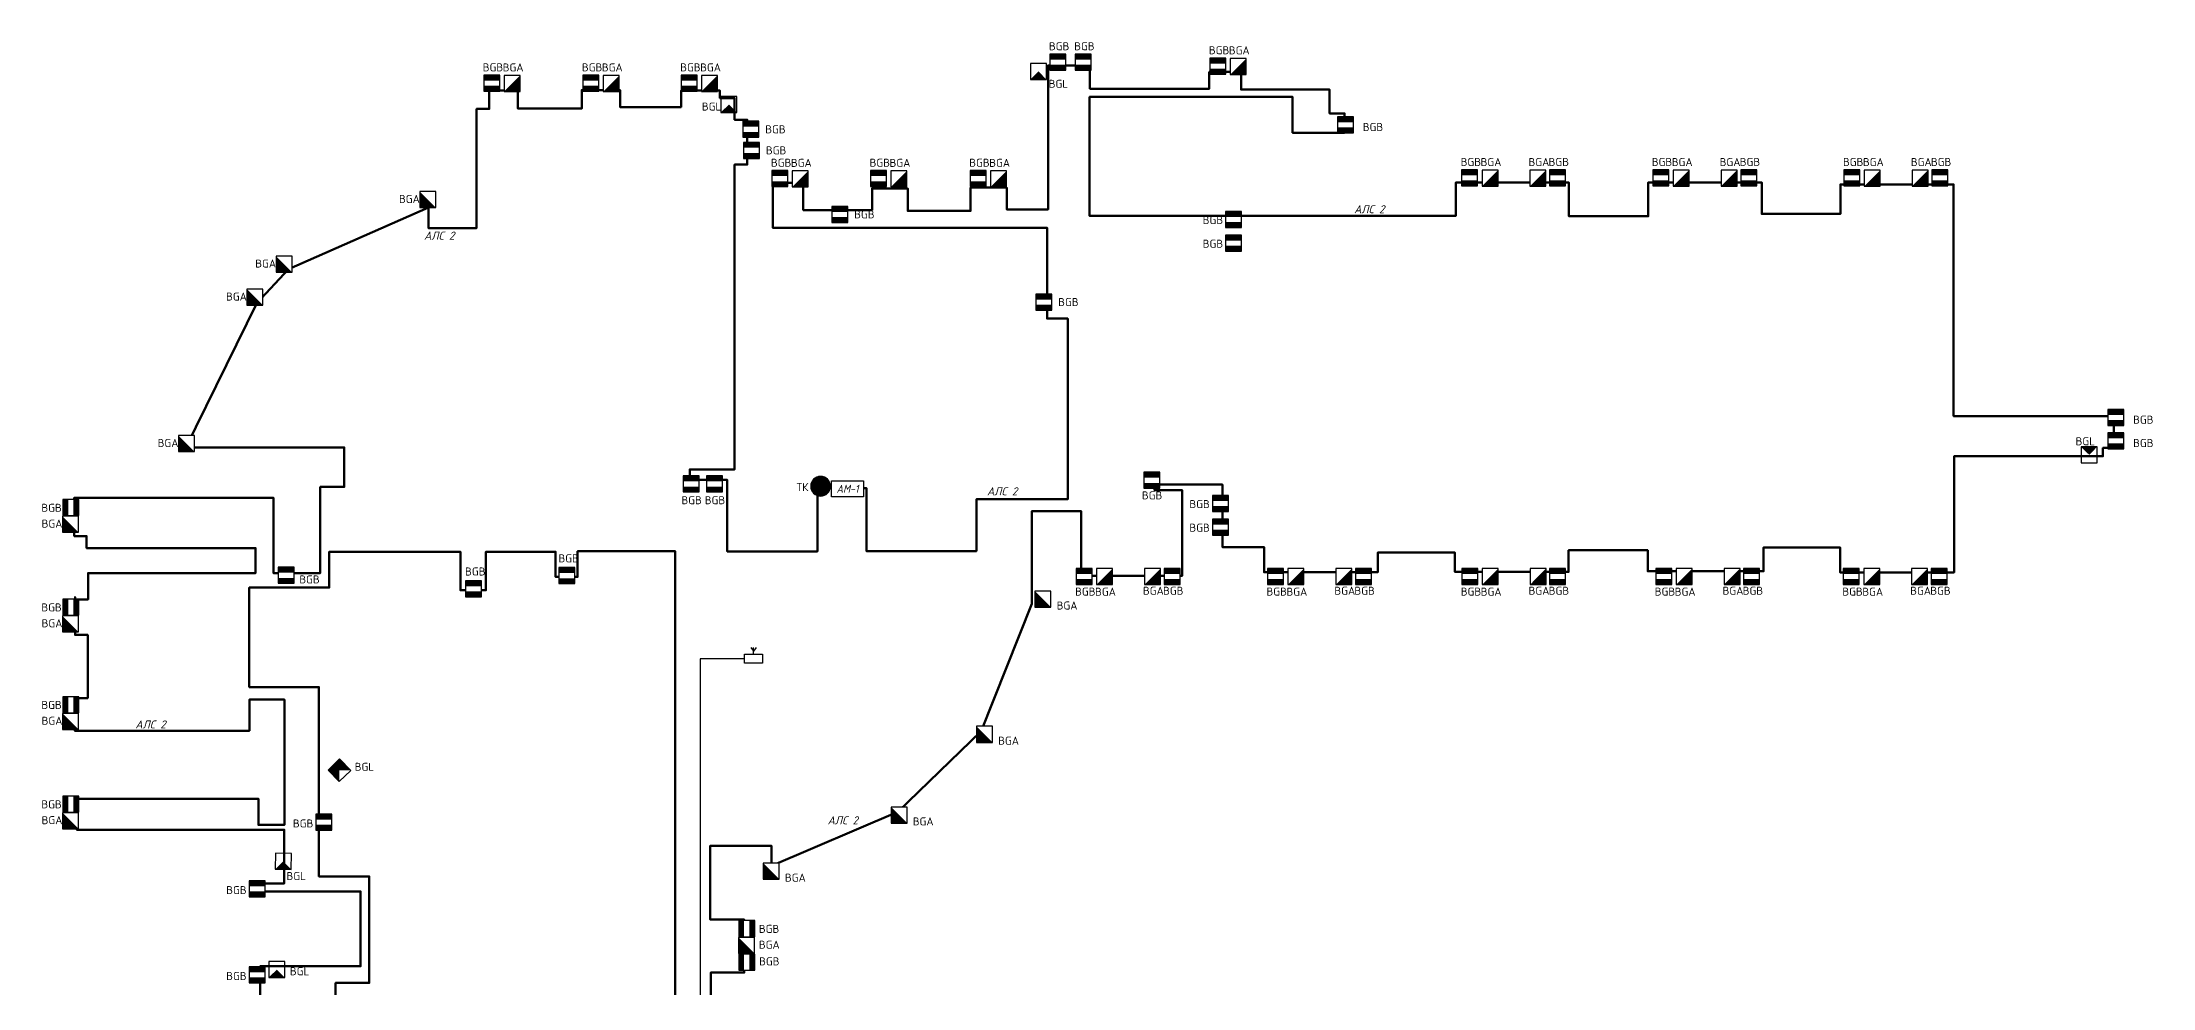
# Model space of a CAD drawing. Header units: millimetres. Extents: x 11019 to 672023, y -45952 to 891139.
# Drawn here: x 313339 to 379292, y 295077 to 324617 of the extents above; entities that cross this region are included whole.
import ezdxf
from ezdxf.enums import TextEntityAlignment as Align

# ---------------------------------------------------------------- set-up
doc = ezdxf.new("R2010")
doc.units = ezdxf.units.MM
for name, color, linetype in [('!!ВОК', 30, 'Continuous'), ('003_ОС', 170, 'Continuous'), ('ODG - ПС', 1, 'Continuous'), ('ODG - Текст', 7, 'Continuous'), ('RC-Позиционные_обозначения', 7, 'Continuous')]:
    doc.layers.add(name, color=color, linetype=linetype)
doc.layers.add('ODG - СОТС', color=7, linetype='Continuous', true_color=0xff5800)
for name, color, linetype, lineweight in [('RC-Извещатели_охранные', 5, 'Continuous', 30), ('RC-Прочее_оборудование', 1, 'Continuous', 30), ('текст', 7, 'Continuous', 13)]:
    doc.layers.add(name, color=color, linetype=linetype, lineweight=lineweight)
doc.styles.add('DEN', font='isocpeur.ttf', dxfattribs={"height": 300})
doc.styles.add('ISOCPEUR', font='isocpeui.ttf', dxfattribs={"height": 250})
doc.styles.add('KOSTY_STYLE', font='isocpeur.ttf')
doc.styles.add('OlympDesign', font='isocpeur.ttf', dxfattribs={"width": 0.8, "oblique": 10, "height": 250})
doc.styles.add('RubezhCAD', font='isocpeur.ttf', dxfattribs={"width": 0.8})
doc.styles.get("Standard").update_dxf_attribs({"font": 'arial.ttf'})
doc.linetypes.add('ограждение1', pattern='A,0.25,-0.1,[133,ltypeshp.shx,S=0.1,R=0,X=-0.1,Y=0],-0.1,1', length=1.45)

# ---------------------------------------------------------------- blocks, each defined once
blk = doc.blocks.new('RC-UGO-IOZ-02')
blk.add_wipeout([(2.5, -2.5), (2.5, 2.5), (-2.5, 2.5), (-2.5, -2.5)]).dxf.layer = 'RC-Извещатели_охранные'
blk.add_wipeout([(-2.5, -2.5), (-2.5, 2.5), (2.5, 2.5), (2.5, -2.5)]).dxf.layer = 'RC-Извещатели_охранные'
at = {"layer": 'RC-Извещатели_охранные'}
h = blk.add_hatch(color=256, dxfattribs=at)
h.dxf.hatch_style = 1
h.paths.add_polyline_path([(2.5, -2.5), (2.5, 2.5), (0, 0), (-2.5, -2.5)])
blk.add_lwpolyline([(-2.5, -2.5), (2.5, -2.5), (2.5, 2.5), (-2.5, 2.5)], close=True, dxfattribs=at)
at = {"layer": 'RC-Извещатели_охранные', "color": 7, "style": 'RubezhCAD', "width": 0.8}
blk.add_attdef('PSTN', text='', height=2.5, dxfattribs=at).set_placement((0.98, 2.6), align=Align.BOTTOM_LEFT)
blk = doc.blocks.new('RC-UGO-IOM-02')
at = {"layer": 'RC-Извещатели_охранные'}
blk.add_point((0, 0), dxfattribs=at)
blk.add_wipeout([(2.5, -2.5), (2.5, 2.5), (-2.5, 2.5), (-2.5, -2.5)]).dxf.layer = 'RC-Извещатели_охранные'
blk.add_wipeout([(-2.5, -2.5), (-2.5, 2.5), (2.5, 2.5), (2.5, -2.5)]).dxf.layer = 'RC-Извещатели_охранные'
h = blk.add_hatch(color=256, dxfattribs=at)
h.dxf.hatch_style = 1
h.paths.add_polyline_path([(2.5, 0.8), (2.5, 2.51), (-2.5, 2.5), (-2.5, 0.8)])
h = blk.add_hatch(color=256, dxfattribs=at)
h.dxf.hatch_style = 1
h.paths.add_polyline_path([(2.5, -2.5), (2.5, -0.79), (-2.5, -0.8), (-2.5, -2.5)])
blk.add_lwpolyline([(-2.5, -2.5), (2.5, -2.5), (2.5, 2.5), (-2.5, 2.5)], close=True, dxfattribs=at)
blk.add_attdef('PSTN', text='', height=2.5, dxfattribs=at).set_placement((0.98, 2.6), align=Align.BOTTOM_LEFT)
blk = doc.blocks.new('RC-UGO-IOPPA-01')
blk.add_wipeout([(2.5, -2.5), (2.5, 2.5), (-2.5, 2.5), (-2.5, -2.5)]).dxf.layer = 'RC-Извещатели_охранные'
blk.add_wipeout([(-2.5, -2.5), (-2.5, 2.5), (2.5, 2.5), (2.5, -2.5)]).dxf.layer = 'RC-Извещатели_охранные'
at = {"layer": 'RC-Извещатели_охранные'}
h = blk.add_hatch(color=256, dxfattribs=at)
h.dxf.hatch_style = 1
h.paths.add_polyline_path([(2.5, -2.5), (2.5, 2.5), (0, 0)])
blk.add_lwpolyline([(-2.5, -2.5), (2.5, -2.5), (2.5, 2.5), (-2.5, 2.5)], close=True, dxfattribs=at)
blk.add_attdef('PSTN', text='', height=2.5, dxfattribs=at).set_placement((0.98, 2.6), align=Align.BOTTOM_LEFT)
blk = doc.blocks.new('RC-UGO-AM-01')
blk.add_wipeout([(-4.99, 2.5), (4.99, 2.5), (4.99, -2.5), (-4.99, -2.49)])
blk.add_point((0, 0))
blk.add_wipeout([(4.99, 2.5), (4.99, -2.5), (-4.99, -2.5), (-4.99, 2.5)])
blk.add_wipeout([(-4.99, -2.5), (-4.99, 2.5), (4.99, 2.5), (4.99, -2.5)])
blk.add_lwpolyline([(-4.99, 2.5), (4.99, 2.5), (4.99, -2.5), (-4.99, -2.5), (-4.99, 2.5)], close=True)
blk.add_lwpolyline([(-4.99, 2.5), (-4.99, 2.5)])
blk.add_lwpolyline([(-4.99, 2.5), (-4.99, 2.5)])
at = {"ltscale": 100, "style": 'ISOCPEUR', "width": 0.9}
blk.add_text('АМ-1', height=2.5, dxfattribs=at).set_placement((0, 0), align=Align.MIDDLE)
blk.add_attdef('PSTN', text='', height=2.5).set_placement((2.32, 2.4), align=Align.BOTTOM_LEFT)
blk = doc.blocks.new('*U36')
at = {"layer": 'ODG - ПС'}
h = blk.add_hatch(color=20, dxfattribs=at)
h.dxf.hatch_style = 1
h.set_gradient(color1=(255, 88, 0), color2=(255, 96, 10), one_color=1, tint=0.52, name='CYLINDER')
h.paths.add_polyline_path([(75, 0, 1), (-75, 0, 1)])
at = {"layer": 'ODG - СОТС', "lineweight": 30}
h = blk.add_hatch(color=7, dxfattribs=at)
h.dxf.hatch_style = 1
h.set_gradient(color1=(255, 255, 255), one_color=1, tint=1, name='INVCYLINDER')
h.paths.add_polyline_path([(-150, 0, 1), (150, 0, 1)])
h.paths.add_polyline_path([(75, 0, -1), (-75, 0, -1)], flags=16)
for radius in [150, 75]:
    blk.add_circle((0, 0), radius, dxfattribs=at)
at = {"layer": 'ODG - Текст', "style": 'OlympDesign', "oblique": 15, "width": 0.8}
blk.add_attdef('НОМЕР', text='', height=250, dxfattribs=at).set_placement((0, 325), align=Align.MIDDLE_CENTER)
blk = doc.blocks.new('A$C965ac34c')
at = {"layer": '003_ОС', "color": 3, "lineweight": 30, "ltscale": 100}
blk.add_lwpolyline([(0, 284), (560, 284), (560, 0), (0, 0)], close=True, dxfattribs=at)
for points in [[(197, 489), (280, 376)], [(280, 284), (280, 489)], [(363, 489), (280, 376)]]:
    blk.add_lwpolyline(points, dxfattribs=at)
blk = doc.blocks.new('RC-UGO-IOPO-02')
blk.add_wipeout([(2.5, -2.5), (2.5, 2.5), (-2.5, 2.5), (-2.5, -2.5)])
blk.add_wipeout([(-2.5, -2.5), (-2.5, 2.5), (2.5, 2.5), (2.5, -2.5)])
h = blk.add_hatch(color=256)
h.dxf.hatch_style = 1
h.paths.add_polyline_path([(2.5, -2.5), (0, 0), (2.5, 2.5), (-2.5, 2.5), (-2.5, -2.5)])
blk.add_lwpolyline([(-2.5, -2.5), (2.5, -2.5), (2.5, 2.5), (-2.5, 2.5)], close=True)
blk.add_attdef('PSTN', text='', height=2.5).set_placement((0.98, 2.6), align=Align.BOTTOM_LEFT)

msp = doc.modelspace()

# ---------------------------------------------------------------- linework, layer by layer
at = {"color": 4, "ltscale": 100}
msp.add_lwpolyline([(335287, 305358), (333896, 305358), (333896, 290387), (335184, 290387), (335184, 276739), (336250, 276739), (336250, 265680), (348584, 265680), (348584, 259969)], dxfattribs=at)

# ---------------------------------------------------------------- block references
at = {"color": 5, "lineweight": 30, "xscale": -2.054613688905472, "yscale": 2.054613688905472, "zscale": 2.054613688905472, "rotation": 180}
msp.add_blockref('*U36', (337661, 310746), dxfattribs=at)
msp.add_blockref('A$C965ac34c', (335287, 305216))
at = {"layer": 'RC-Извещатели_охранные', "lineweight": 30, "ltscale": 30}
ref = msp.add_blockref('RC-UGO-IOPPA-01', (344470, 323705), dxfattribs=dict(at, xscale=99.99999999999999, yscale=99.99999999999999, zscale=99.99999999999999, rotation=269.7450531533996))
ref.add_attrib('PSTN', 'BGL', dxfattribs={"layer": 'RC-Позиционные_обозначения', "height": 250, "style": 'RubezhCAD'}).set_placement((345093, 323117), align=Align.BOTTOM_CENTER)
ref = msp.add_blockref('RC-UGO-IOPPA-01', (334798, 322673), dxfattribs=dict(at, xscale=99.99999999999999, yscale=99.99999999999999, zscale=99.99999999999999, rotation=269.7450531533996))
ref.add_attrib('PSTN', 'BGL', dxfattribs={"layer": 'RC-Позиционные_обозначения', "height": 250, "style": 'RubezhCAD'}).set_placement((334254, 322407), align=Align.BOTTOM_CENTER)
ref = msp.add_blockref('RC-UGO-IOPPA-01', (377305, 311726), dxfattribs=dict(at, xscale=100, yscale=100, zscale=100, rotation=90.265229221313))
ref.add_attrib('PSTN', 'BGL', dxfattribs={"layer": 'RC-Позиционные_обозначения', "height": 250, "style": 'RubezhCAD'}).set_placement((377183, 311950), align=Align.BOTTOM_CENTER)
ref = msp.add_blockref('RC-UGO-IOPPA-01', (320873, 299027), dxfattribs=dict(at, xscale=99.99999999999999, yscale=99.99999999999999, zscale=99.99999999999999, rotation=269.7450531533996))
ref.add_attrib('PSTN', 'BGL', dxfattribs={"layer": 'RC-Позиционные_обозначения', "height": 250, "style": 'RubezhCAD'}).set_placement((321275, 298367), align=Align.BOTTOM_CENTER)
ref = msp.add_blockref('RC-UGO-IOPPA-01', (320669, 295646), dxfattribs=dict(at, xscale=99.99999999999999, yscale=99.99999999999999, zscale=99.99999999999999, rotation=269.7450531533996))
ref.add_attrib('PSTN', 'BGL', dxfattribs={"layer": 'RC-Позиционные_обозначения', "height": 250, "style": 'RubezhCAD'}).set_placement((321381, 295393), align=Align.BOTTOM_CENTER)

# ---------------------------------------------------------------- texts
at = {"color": 7, "lineweight": 30, "ltscale": 100, "char_height": 250, "width": 1074.44, "attachment_point": 1, "style": 'ISOCPEUR'}
for insert in [(354335, 319524), (325273, 318700), (342863, 310713), (316249, 303429), (337883, 300435)]:
    msp.add_mtext('{\\C256;АЛС 2}', dxfattribs=dict(at, insert=insert))
at = {"layer": 'текст', "color": 7, "insert": (337093, 310719), "char_height": 250, "width": 511.65, "attachment_point": 5, "style": 'DEN'}
msp.add_mtext('ТК', dxfattribs=at)

# ---------------------------------------------------------------- next in the draw order: linework, layer by layer
at = {"layer": '!!ВОК', "color": 1, "linetype": 'ограждение1', "lineweight": 50, "ltscale": 500}
for points in [[(320145, 294355), (320145, 295752), (323286, 295752), (323286, 298090), (320144, 298090), (320144, 298336), (320904, 298336), (320904, 300015), (314416, 300015), (314416, 300985), (320097, 300985), (320097, 300165), (320910, 300165), (320910, 304083), (319815, 304083), (319815, 303109), (314353, 303109), (314353, 304129), (314763, 304129), (314763, 306103), (314365, 306103), (314365, 307283), (314365, 306216), (314365, 307210), (314773, 307210), (314773, 308035), (320009, 308035), (320009, 308815), (314726, 308815), (314726, 309191), (314339, 309191), (314339, 310384), (320563, 310384), (320563, 308035), (322027, 308035), (322027, 310722), (322776, 310722), (322776, 311957), (317829, 311957), (320047, 316469), (321030, 317528), (325406, 319454), (325406, 318811), (326915, 318811), (326915, 322535), (327306, 322535), (327306, 323110), (328204, 323110), (328204, 322543), (330200, 322543), (330200, 323119), (331398, 323119), (331398, 322590), (333301, 322590), (333301, 323104), (334514, 323104), (334514, 322874), (334974, 322874), (334974, 322195), (335370, 322195), (335370, 320792), (334974, 320792), (334974, 311273), (333574, 311273), (333574, 310944), (334743, 310944), (334743, 308708), (337562, 308708), (337562, 310689), (339095, 310689), (339095, 308721), (342534, 308721), (342534, 310338), (345388, 310338), (345388, 315984), (344740, 315984), (344740, 318819), (336168, 318819), (336168, 320225), (337123, 320225), (337123, 319372), (339270, 319372), (339270, 320049), (340388, 320049), (340388, 319347), (342348, 319347), (342348, 320078), (343481, 320078), (343481, 319394), (344769, 319394), (344769, 323891), (346079, 323891), (346079, 323162), (349805, 323162), (349805, 323690), (350800, 323690), (350800, 323137), (353570, 323137), (353570, 322394), (354036, 322394), (354036, 321790), (352412, 321790), (352412, 322910), (346066, 322910), (346066, 319188), (357513, 319188), (357513, 320234), (361049, 320234), (361049, 319179), (363526, 319179), (363526, 320239), (367073, 320239), (367073, 319251), (369530, 319251), (369530, 320175), (373069, 320175), (373069, 312937), (378080, 312937), (378080, 311945), (377736, 311945), (377736, 311681), (373082, 311681), (373082, 308052), (369518, 308052), (369518, 308833), (367132, 308833), (367132, 308092), (363508, 308092), (363508, 308744), (361034, 308744), (361034, 308068), (357483, 308068), (357483, 308672), (355073, 308672), (355073, 308060), (351522, 308060), (351522, 308843), (351060, 308843), (350219, 308843), (350219, 310796), (348963, 310796), (348097, 310796), (348097, 310620), (348963, 310620), (348963, 307950), (345805, 307950), (345805, 309967), (344266, 309967), (344266, 307074), (342675, 303097), (340074, 300570), (336125, 298885), (336125, 299514), (334212, 299514), (334212, 297210), (335278, 297210), (335278, 295550), (334230, 295550), (334230, 291418)], [(333122, 288481), (333122, 308715), (330071, 308715), (330071, 307915), (329381, 307915), (329381, 308698), (327204, 308698), (327204, 307494), (326408, 307494), (326408, 308698), (322310, 308698), (322310, 307577), (319810, 307577), (319810, 304469), (321988, 304469), (321988, 298555), (323561, 298555), (323561, 295231), (322504, 295231), (322504, 294355)]]:
    msp.add_lwpolyline(points, dxfattribs=at)

# ---------------------------------------------------------------- next in the draw order: block references
at = {"layer": 'RC-Извещатели_охранные', "color": 1, "lineweight": 30, "ltscale": 30}
ref = msp.add_blockref('RC-UGO-IOM-02', (345080, 323993), dxfattribs=dict(at, xscale=100, yscale=100, zscale=100))
ref.add_attrib('PSTN', 'BGB', (344799, 324366), dxfattribs={"layer": 'RC-Позиционные_обозначения', "height": 250, "style": 'RubezhCAD'})
at = {"layer": 'RC-Извещатели_охранные', "lineweight": 30, "ltscale": 30}
ref = msp.add_blockref('RC-UGO-IOZ-02', (328023, 323328), dxfattribs=dict(at, xscale=100, yscale=100, zscale=100))
ref.add_attrib('PSTN', 'BGA', dxfattribs={"color": 7, "height": 250, "style": 'KOSTY_STYLE'}).set_placement((327729, 323954), align=Align.TOP_LEFT)
ref = msp.add_blockref('RC-UGO-IOZ-02', (331122, 323328), dxfattribs=dict(at, xscale=100, yscale=100, zscale=100))
ref.add_attrib('PSTN', 'BGA', dxfattribs={"color": 7, "height": 250, "style": 'KOSTY_STYLE'}).set_placement((330828, 323954), align=Align.TOP_LEFT)
ref = msp.add_blockref('RC-UGO-IOZ-02', (334191, 323328), dxfattribs=dict(at, xscale=100, yscale=100, zscale=100))
ref.add_attrib('PSTN', 'BGA', dxfattribs={"color": 7, "height": 250, "style": 'KOSTY_STYLE'}).set_placement((333898, 323954), align=Align.TOP_LEFT)
ref = msp.add_blockref('RC-UGO-IOZ-02', (350714, 323861), dxfattribs=dict(at, xscale=100, yscale=100, zscale=100))
ref.add_attrib('PSTN', 'BGA', dxfattribs={"color": 7, "height": 250, "style": 'KOSTY_STYLE'}).set_placement((350420, 324487), align=Align.TOP_LEFT)
at = {"layer": 'RC-Извещатели_охранные', "color": 1, "lineweight": 30, "ltscale": 30}
ref = msp.add_blockref('RC-UGO-IOM-02', (354064, 322035), dxfattribs=dict(at, xscale=100, yscale=100, zscale=100))
ref.add_attrib('PSTN', 'BGB', (354605, 321842), dxfattribs={"layer": 'RC-Позиционные_обозначения', "height": 250, "style": 'RubezhCAD'})
at = {"layer": 'RC-Извещатели_охранные', "lineweight": 30, "ltscale": 30}
ref = msp.add_blockref('RC-UGO-IOZ-02', (337029, 320348), dxfattribs=dict(at, xscale=100, yscale=100, zscale=100))
ref.add_attrib('PSTN', 'BGA', dxfattribs={"color": 7, "height": 250, "style": 'KOSTY_STYLE'}).set_placement((336735, 320973), align=Align.TOP_LEFT)
ref = msp.add_blockref('RC-UGO-IOZ-02', (340112, 320348), dxfattribs=dict(at, xscale=100, yscale=100, zscale=100))
ref.add_attrib('PSTN', 'BGA', dxfattribs={"color": 7, "height": 250, "style": 'KOSTY_STYLE'}).set_placement((339818, 320973), align=Align.TOP_LEFT)
ref = msp.add_blockref('RC-UGO-IOZ-02', (343225, 320348), dxfattribs=dict(at, xscale=100, yscale=100, zscale=100))
ref.add_attrib('PSTN', 'BGA', dxfattribs={"color": 7, "height": 250, "style": 'KOSTY_STYLE'}).set_placement((342932, 320973), align=Align.TOP_LEFT)
ref = msp.add_blockref('RC-UGO-IOZ-02', (358582, 320372), dxfattribs=dict(at, xscale=100, yscale=100, zscale=100))
ref.add_attrib('PSTN', 'BGA', dxfattribs={"color": 7, "height": 250, "style": 'KOSTY_STYLE'}).set_placement((358288, 320997), align=Align.TOP_LEFT)
ref = msp.add_blockref('RC-UGO-IOZ-02', (360078, 320372), dxfattribs=dict(at, xscale=100, yscale=100, zscale=100))
ref.add_attrib('PSTN', 'BGA', dxfattribs={"color": 7, "height": 250, "style": 'KOSTY_STYLE'}).set_placement((359784, 320997), align=Align.TOP_LEFT)
ref = msp.add_blockref('RC-UGO-IOZ-02', (364555, 320372), dxfattribs=dict(at, xscale=100, yscale=100, zscale=100))
ref.add_attrib('PSTN', 'BGA', dxfattribs={"color": 7, "height": 250, "style": 'KOSTY_STYLE'}).set_placement((364261, 320997), align=Align.TOP_LEFT)
ref = msp.add_blockref('RC-UGO-IOZ-02', (366051, 320372), dxfattribs=dict(at, xscale=100, yscale=100, zscale=100))
ref.add_attrib('PSTN', 'BGA', dxfattribs={"color": 7, "height": 250, "style": 'KOSTY_STYLE'}).set_placement((365757, 320997), align=Align.TOP_LEFT)
ref = msp.add_blockref('RC-UGO-IOZ-02', (370528, 320372), dxfattribs=dict(at, xscale=100, yscale=100, zscale=100))
ref.add_attrib('PSTN', 'BGA', dxfattribs={"color": 7, "height": 250, "style": 'KOSTY_STYLE'}).set_placement((370235, 320997), align=Align.TOP_LEFT)
ref = msp.add_blockref('RC-UGO-IOZ-02', (372025, 320372), dxfattribs=dict(at, xscale=100, yscale=100, zscale=100))
ref.add_attrib('PSTN', 'BGA', dxfattribs={"color": 7, "height": 250, "style": 'KOSTY_STYLE'}).set_placement((371731, 320997), align=Align.TOP_LEFT)
ref = msp.add_blockref('RC-UGO-IOZ-02', (325390, 319701), dxfattribs=dict(at, xscale=100, yscale=100, zscale=100, rotation=270))
ref.add_attrib('PSTN', 'BGA', dxfattribs={"color": 7, "height": 250, "style": 'KOSTY_STYLE'}).set_placement((324488, 319845), align=Align.TOP_LEFT)
at = {"layer": 'RC-Извещатели_охранные', "color": 1, "lineweight": 30, "ltscale": 30}
ref = msp.add_blockref('RC-UGO-IOM-02', (338263, 319237), dxfattribs=dict(at, xscale=100, yscale=100, zscale=100))
ref.add_attrib('PSTN', 'BGB', (338711, 319112), dxfattribs={"layer": 'RC-Позиционные_обозначения', "height": 250, "style": 'RubezhCAD'})
ref = msp.add_blockref('RC-UGO-IOM-02', (350570, 318338), dxfattribs=dict(at, xscale=100, yscale=100, zscale=100))
ref.add_attrib('PSTN', 'BGB', (349603, 318197), dxfattribs={"layer": 'RC-Позиционные_обозначения', "height": 250, "style": 'RubezhCAD'})
at = {"layer": 'RC-Извещатели_охранные', "lineweight": 30, "ltscale": 30}
ref = msp.add_blockref('RC-UGO-IOZ-02', (320898, 317683), dxfattribs=dict(at, xscale=100, yscale=100, zscale=100, rotation=270))
ref.add_attrib('PSTN', 'BGA', dxfattribs={"color": 7, "height": 250, "style": 'KOSTY_STYLE'}).set_placement((319996, 317828), align=Align.TOP_LEFT)
ref = msp.add_blockref('RC-UGO-IOZ-02', (319986, 316651), dxfattribs=dict(at, xscale=100, yscale=100, zscale=100, rotation=270))
ref.add_attrib('PSTN', 'BGA', dxfattribs={"color": 7, "height": 250, "style": 'KOSTY_STYLE'}).set_placement((319084, 316796), align=Align.TOP_LEFT)
at = {"layer": 'RC-Извещатели_охранные', "color": 1, "lineweight": 30, "ltscale": 30}
ref = msp.add_blockref('RC-UGO-IOM-02', (344638, 316498), dxfattribs=dict(at, xscale=100, yscale=100, zscale=100))
ref.add_attrib('PSTN', 'BGB', (345086, 316374), dxfattribs={"layer": 'RC-Позиционные_обозначения', "height": 250, "style": 'RubezhCAD'})
ref = msp.add_blockref('RC-UGO-IOM-02', (378135, 312892), dxfattribs=dict(at, xscale=100, yscale=100, zscale=100))
ref.add_attrib('PSTN', 'BGB', (378677, 312700), dxfattribs={"layer": 'RC-Позиционные_обозначения', "height": 250, "style": 'RubezhCAD'})
at = {"layer": 'RC-Извещатели_охранные', "lineweight": 30, "ltscale": 30}
ref = msp.add_blockref('RC-UGO-IOZ-02', (317848, 312077), dxfattribs=dict(at, xscale=100, yscale=100, zscale=100, rotation=270))
ref.add_attrib('PSTN', 'BGA', dxfattribs={"color": 7, "height": 250, "style": 'KOSTY_STYLE'}).set_placement((316946, 312221), align=Align.TOP_LEFT)
at = {"layer": 'RC-Извещатели_охранные', "color": 1, "lineweight": 30, "ltscale": 30}
ref = msp.add_blockref('RC-UGO-IOM-02', (333615, 310816), dxfattribs=dict(at, xscale=100, yscale=100, zscale=100))
ref.add_attrib('PSTN', 'BGB', (333314, 310184), dxfattribs={"layer": 'RC-Позиционные_обозначения', "height": 250, "style": 'RubezhCAD'})
ref = msp.add_blockref('RC-UGO-IOM-02', (348011, 310931), dxfattribs=dict(at, xscale=100, yscale=100, zscale=100))
ref.add_attrib('PSTN', 'BGB', (347703, 310335), dxfattribs={"layer": 'RC-Позиционные_обозначения', "height": 250, "style": 'RubezhCAD'})
at = {"layer": 'RC-Извещатели_охранные', "lineweight": 30, "ltscale": 30}
ref = msp.add_blockref('RC-UGO-IOZ-02', (314223, 309557), dxfattribs=dict(at, xscale=100, yscale=100, zscale=100, rotation=270))
ref.add_attrib('PSTN', 'BGA', dxfattribs={"color": 7, "height": 250, "style": 'KOSTY_STYLE'}).set_placement((313321, 309702), align=Align.TOP_LEFT)
at = {"layer": 'RC-Извещатели_охранные', "color": 1, "lineweight": 30, "ltscale": 30}
ref = msp.add_blockref('RC-UGO-IOM-02', (350155, 309466), dxfattribs=dict(at, xscale=100, yscale=100, zscale=100))
ref.add_attrib('PSTN', 'BGB', (349188, 309325), dxfattribs={"layer": 'RC-Позиционные_обозначения', "height": 250, "style": 'RubezhCAD'})
ref = msp.add_blockref('RC-UGO-IOM-02', (320963, 307963), dxfattribs=dict(at, xscale=100, yscale=100, zscale=100))
ref.add_attrib('PSTN', 'BGB', (321373, 307709), dxfattribs={"layer": 'RC-Позиционные_обозначения', "height": 250, "style": 'RubezhCAD'})
ref = msp.add_blockref('RC-UGO-IOM-02', (326817, 307543), dxfattribs=dict(at, xscale=100, yscale=100, zscale=100))
ref.add_attrib('PSTN', 'BGB', (326553, 307957), dxfattribs={"layer": 'RC-Позиционные_обозначения', "height": 250, "style": 'RubezhCAD'})
ref = msp.add_blockref('RC-UGO-IOM-02', (329735, 307952), dxfattribs=dict(at, xscale=100, yscale=100, zscale=100))
ref.add_attrib('PSTN', 'BGB', (329471, 308367), dxfattribs={"layer": 'RC-Позиционные_обозначения', "height": 250, "style": 'RubezhCAD'})
at = {"layer": 'RC-Извещатели_охранные', "lineweight": 30, "ltscale": 30}
ref = msp.add_blockref('RC-UGO-IOZ-02', (346533, 307921), dxfattribs=dict(at, xscale=100, yscale=100, zscale=100))
ref.add_attrib('PSTN', 'BGA', dxfattribs={"color": 7, "height": 250, "style": 'KOSTY_STYLE'}).set_placement((346240, 307575), align=Align.TOP_LEFT)
ref = msp.add_blockref('RC-UGO-IOZ-02', (348030, 307921), dxfattribs=dict(at, xscale=100, yscale=100, zscale=100))
ref.add_attrib('PSTN', 'BGA', dxfattribs={"color": 7, "height": 250, "style": 'KOSTY_STYLE'}).set_placement((347736, 307606), align=Align.TOP_LEFT)
ref = msp.add_blockref('RC-UGO-IOZ-02', (352514, 307921), dxfattribs=dict(at, xscale=100, yscale=100, zscale=100))
ref.add_attrib('PSTN', 'BGA', dxfattribs={"color": 7, "height": 250, "style": 'KOSTY_STYLE'}).set_placement((352220, 307575), align=Align.TOP_LEFT)
ref = msp.add_blockref('RC-UGO-IOZ-02', (354010, 307921), dxfattribs=dict(at, xscale=100, yscale=100, zscale=100))
ref.add_attrib('PSTN', 'BGA', dxfattribs={"color": 7, "height": 250, "style": 'KOSTY_STYLE'}).set_placement((353717, 307606), align=Align.TOP_LEFT)
ref = msp.add_blockref('RC-UGO-IOZ-02', (358584, 307921), dxfattribs=dict(at, xscale=100, yscale=100, zscale=100))
ref.add_attrib('PSTN', 'BGA', dxfattribs={"color": 7, "height": 250, "style": 'KOSTY_STYLE'}).set_placement((358291, 307575), align=Align.TOP_LEFT)
ref = msp.add_blockref('RC-UGO-IOZ-02', (360081, 307921), dxfattribs=dict(at, xscale=100, yscale=100, zscale=100))
ref.add_attrib('PSTN', 'BGA', dxfattribs={"color": 7, "height": 250, "style": 'KOSTY_STYLE'}).set_placement((359787, 307606), align=Align.TOP_LEFT)
ref = msp.add_blockref('RC-UGO-IOZ-02', (364646, 307921), dxfattribs=dict(at, xscale=100, yscale=100, zscale=100))
ref.add_attrib('PSTN', 'BGA', dxfattribs={"color": 7, "height": 250, "style": 'KOSTY_STYLE'}).set_placement((364353, 307575), align=Align.TOP_LEFT)
ref = msp.add_blockref('RC-UGO-IOZ-02', (366143, 307921), dxfattribs=dict(at, xscale=100, yscale=100, zscale=100))
ref.add_attrib('PSTN', 'BGA', dxfattribs={"color": 7, "height": 250, "style": 'KOSTY_STYLE'}).set_placement((365849, 307606), align=Align.TOP_LEFT)
ref = msp.add_blockref('RC-UGO-IOZ-02', (370508, 307921), dxfattribs=dict(at, xscale=100, yscale=100, zscale=100))
ref.add_attrib('PSTN', 'BGA', dxfattribs={"color": 7, "height": 250, "style": 'KOSTY_STYLE'}).set_placement((370215, 307575), align=Align.TOP_LEFT)
ref = msp.add_blockref('RC-UGO-IOZ-02', (372005, 307921), dxfattribs=dict(at, xscale=100, yscale=100, zscale=100))
ref.add_attrib('PSTN', 'BGA', dxfattribs={"color": 7, "height": 250, "style": 'KOSTY_STYLE'}).set_placement((371711, 307606), align=Align.TOP_LEFT)
ref = msp.add_blockref('RC-UGO-IOZ-02', (344612, 307218), dxfattribs=dict(at, xscale=100, yscale=100, zscale=100, rotation=270))
ref.add_attrib('PSTN', 'BGA', dxfattribs={"color": 7, "height": 250, "style": 'KOSTY_STYLE'}).set_placement((345039, 307144), align=Align.TOP_LEFT)
ref = msp.add_blockref('RC-UGO-IOZ-02', (314223, 306445), dxfattribs=dict(at, xscale=100, yscale=100, zscale=100, rotation=270))
ref.add_attrib('PSTN', 'BGA', dxfattribs={"color": 7, "height": 250, "style": 'KOSTY_STYLE'}).set_placement((313321, 306589), align=Align.TOP_LEFT)
ref = msp.add_blockref('RC-UGO-IOZ-02', (314223, 303399), dxfattribs=dict(at, xscale=100, yscale=100, zscale=100, rotation=270))
ref.add_attrib('PSTN', 'BGA', dxfattribs={"color": 7, "height": 250, "style": 'KOSTY_STYLE'}).set_placement((313321, 303544), align=Align.TOP_LEFT)
ref = msp.add_blockref('RC-UGO-IOZ-02', (342784, 302995), dxfattribs=dict(at, xscale=100, yscale=100, zscale=100, rotation=270))
ref.add_attrib('PSTN', 'BGA', dxfattribs={"color": 7, "height": 250, "style": 'KOSTY_STYLE'}).set_placement((343211, 302921), align=Align.TOP_LEFT)
ref = msp.add_blockref('RC-UGO-IOPO-02', (322625, 301873), dxfattribs=dict(at, xscale=-100, yscale=100, zscale=100, rotation=133.9521880543633))
ref.add_attrib('PSTN', 'BGL', dxfattribs={"layer": 'RC-Позиционные_обозначения', "height": 250, "style": 'RubezhCAD'}).set_placement((323406, 301780), align=Align.BOTTOM_CENTER)
ref = msp.add_blockref('RC-UGO-IOZ-02', (314223, 300294), dxfattribs=dict(at, xscale=100, yscale=100, zscale=100, rotation=270))
ref.add_attrib('PSTN', 'BGA', dxfattribs={"color": 7, "height": 250, "style": 'KOSTY_STYLE'}).set_placement((313321, 300438), align=Align.TOP_LEFT)
at = {"layer": 'RC-Извещатели_охранные', "color": 1, "lineweight": 30, "ltscale": 30}
ref = msp.add_blockref('RC-UGO-IOM-02', (322142, 300248), dxfattribs=dict(at, xscale=100, yscale=100, zscale=100))
ref.add_attrib('PSTN', 'BGB', (321173, 300085), dxfattribs={"layer": 'RC-Позиционные_обозначения', "height": 250, "style": 'RubezhCAD'})
at = {"layer": 'RC-Извещатели_охранные', "lineweight": 30, "ltscale": 30}
ref = msp.add_blockref('RC-UGO-IOZ-02', (340117, 300473), dxfattribs=dict(at, xscale=100, yscale=100, zscale=100, rotation=270))
ref.add_attrib('PSTN', 'BGA', dxfattribs={"color": 7, "height": 250, "style": 'KOSTY_STYLE'}).set_placement((340543, 300399), align=Align.TOP_LEFT)
ref = msp.add_blockref('RC-UGO-IOZ-02', (336122, 298717), dxfattribs=dict(at, xscale=100, yscale=100, zscale=100, rotation=270))
ref.add_attrib('PSTN', 'BGA', dxfattribs={"color": 7, "height": 250, "style": 'KOSTY_STYLE'}).set_placement((336549, 298643), align=Align.TOP_LEFT)
at = {"layer": 'RC-Извещатели_охранные', "color": 1, "lineweight": 30, "ltscale": 30}
ref = msp.add_blockref('RC-UGO-IOM-02', (320057, 298166), dxfattribs=dict(at, xscale=100, yscale=100, zscale=100))
ref.add_attrib('PSTN', 'BGB', (319088, 298003), dxfattribs={"layer": 'RC-Позиционные_обозначения', "height": 250, "style": 'RubezhCAD'})
at = {"layer": 'RC-Извещатели_охранные', "lineweight": 30, "ltscale": 30}
ref = msp.add_blockref('RC-UGO-IOZ-02', (335346, 296403), dxfattribs=dict(at, xscale=100, yscale=100, zscale=100, rotation=270))
ref.add_attrib('PSTN', 'BGA', dxfattribs={"color": 7, "height": 250, "style": 'KOSTY_STYLE'}).set_placement((335734, 296548), align=Align.TOP_LEFT)
at = {"layer": 'RC-Извещатели_охранные', "color": 1, "lineweight": 30, "ltscale": 30}
ref = msp.add_blockref('RC-UGO-IOM-02', (320057, 295484), dxfattribs=dict(at, xscale=100, yscale=100, zscale=100))
ref.add_attrib('PSTN', 'BGB', (319088, 295320), dxfattribs={"layer": 'RC-Позиционные_обозначения', "height": 250, "style": 'RubezhCAD'})
at = {"layer": 'RC-Прочее_оборудование', "lineweight": 30, "ltscale": 30, "xscale": 100, "yscale": 100, "zscale": 100}
msp.add_blockref('RC-UGO-AM-01', (338506, 310665), dxfattribs=at)

# ---------------------------------------------------------------- next in the draw order: block references
at = {"layer": 'RC-Извещатели_охранные', "color": 1, "lineweight": 30, "ltscale": 30}
ref = msp.add_blockref('RC-UGO-IOM-02', (345867, 323993), dxfattribs=dict(at, xscale=100, yscale=100, zscale=100))
ref.add_attrib('PSTN', 'BGB', (345587, 324366), dxfattribs={"layer": 'RC-Позиционные_обозначения', "height": 250, "style": 'RubezhCAD'})
ref = msp.add_blockref('RC-UGO-IOM-02', (350077, 323868), dxfattribs=dict(at, xscale=100, yscale=100, zscale=100))
ref.add_attrib('PSTN', 'BGB', (349796, 324241), dxfattribs={"layer": 'RC-Позиционные_обозначения', "height": 250, "style": 'RubezhCAD'})
ref = msp.add_blockref('RC-UGO-IOM-02', (327386, 323335), dxfattribs=dict(at, xscale=100, yscale=100, zscale=100))
ref.add_attrib('PSTN', 'BGB', (327105, 323707), dxfattribs={"layer": 'RC-Позиционные_обозначения', "height": 250, "style": 'RubezhCAD'})
ref = msp.add_blockref('RC-UGO-IOM-02', (330484, 323335), dxfattribs=dict(at, xscale=100, yscale=100, zscale=100))
ref.add_attrib('PSTN', 'BGB', (330204, 323707), dxfattribs={"layer": 'RC-Позиционные_обозначения', "height": 250, "style": 'RubezhCAD'})
ref = msp.add_blockref('RC-UGO-IOM-02', (333554, 323335), dxfattribs=dict(at, xscale=100, yscale=100, zscale=100))
ref.add_attrib('PSTN', 'BGB', (333274, 323707), dxfattribs={"layer": 'RC-Позиционные_обозначения', "height": 250, "style": 'RubezhCAD'})
ref = msp.add_blockref('RC-UGO-IOM-02', (336392, 320355), dxfattribs=dict(at, xscale=100, yscale=100, zscale=100))
ref.add_attrib('PSTN', 'BGB', (336111, 320727), dxfattribs={"layer": 'RC-Позиционные_обозначения', "height": 250, "style": 'RubezhCAD'})
ref = msp.add_blockref('RC-UGO-IOM-02', (339475, 320355), dxfattribs=dict(at, xscale=100, yscale=100, zscale=100))
ref.add_attrib('PSTN', 'BGB', (339194, 320727), dxfattribs={"layer": 'RC-Позиционные_обозначения', "height": 250, "style": 'RubezhCAD'})
ref = msp.add_blockref('RC-UGO-IOM-02', (342588, 320355), dxfattribs=dict(at, xscale=100, yscale=100, zscale=100))
ref.add_attrib('PSTN', 'BGB', (342308, 320727), dxfattribs={"layer": 'RC-Позиционные_обозначения', "height": 250, "style": 'RubezhCAD'})
ref = msp.add_blockref('RC-UGO-IOM-02', (357945, 320379), dxfattribs=dict(at, xscale=100, yscale=100, zscale=100))
ref.add_attrib('PSTN', 'BGB', (357664, 320751), dxfattribs={"layer": 'RC-Позиционные_обозначения', "height": 250, "style": 'RubezhCAD'})
ref = msp.add_blockref('RC-UGO-IOM-02', (360693, 320379), dxfattribs=dict(at, xscale=100, yscale=100, zscale=100))
ref.add_attrib('PSTN', 'BGB', (360412, 320751), dxfattribs={"layer": 'RC-Позиционные_обозначения', "height": 250, "style": 'RubezhCAD'})
ref = msp.add_blockref('RC-UGO-IOM-02', (363918, 320379), dxfattribs=dict(at, xscale=100, yscale=100, zscale=100))
ref.add_attrib('PSTN', 'BGB', (363637, 320751), dxfattribs={"layer": 'RC-Позиционные_обозначения', "height": 250, "style": 'RubezhCAD'})
ref = msp.add_blockref('RC-UGO-IOM-02', (366666, 320379), dxfattribs=dict(at, xscale=100, yscale=100, zscale=100))
ref.add_attrib('PSTN', 'BGB', (366385, 320751), dxfattribs={"layer": 'RC-Позиционные_обозначения', "height": 250, "style": 'RubezhCAD'})
ref = msp.add_blockref('RC-UGO-IOM-02', (369891, 320379), dxfattribs=dict(at, xscale=100, yscale=100, zscale=100))
ref.add_attrib('PSTN', 'BGB', (369611, 320751), dxfattribs={"layer": 'RC-Позиционные_обозначения', "height": 250, "style": 'RubezhCAD'})
ref = msp.add_blockref('RC-UGO-IOM-02', (372639, 320379), dxfattribs=dict(at, xscale=100, yscale=100, zscale=100))
ref.add_attrib('PSTN', 'BGB', (372359, 320751), dxfattribs={"layer": 'RC-Позиционные_обозначения', "height": 250, "style": 'RubezhCAD'})
ref = msp.add_blockref('RC-UGO-IOM-02', (350570, 319077), dxfattribs=dict(at, xscale=100, yscale=100, zscale=100))
ref.add_attrib('PSTN', 'BGB', (349603, 318935), dxfattribs={"layer": 'RC-Позиционные_обозначения', "height": 250, "style": 'RubezhCAD'})
ref = msp.add_blockref('RC-UGO-IOM-02', (378135, 312162), dxfattribs=dict(at, xscale=100, yscale=100, zscale=100))
ref.add_attrib('PSTN', 'BGB', (378677, 311970), dxfattribs={"layer": 'RC-Позиционные_обозначения', "height": 250, "style": 'RubezhCAD'})
ref = msp.add_blockref('RC-UGO-IOM-02', (334343, 310816), dxfattribs=dict(at, xscale=100, yscale=100, zscale=100))
ref.add_attrib('PSTN', 'BGB', (334043, 310184), dxfattribs={"layer": 'RC-Позиционные_обозначения', "height": 250, "style": 'RubezhCAD'})
ref = msp.add_blockref('RC-UGO-IOM-02', (314230, 310078), dxfattribs=dict(at, xscale=100, yscale=100, zscale=100, rotation=270))
ref.add_attrib('PSTN', 'BGB', (313312, 309947), dxfattribs={"layer": 'RC-Позиционные_обозначения', "height": 250, "style": 'RubezhCAD'})
ref = msp.add_blockref('RC-UGO-IOM-02', (350155, 310205), dxfattribs=dict(at, xscale=100, yscale=100, zscale=100))
ref.add_attrib('PSTN', 'BGB', (349188, 310063), dxfattribs={"layer": 'RC-Позиционные_обозначения', "height": 250, "style": 'RubezhCAD'})
ref = msp.add_blockref('RC-UGO-IOM-02', (345896, 307928), dxfattribs=dict(at, xscale=100, yscale=100, zscale=100))
ref.add_attrib('PSTN', 'BGB', (345616, 307329), dxfattribs={"layer": 'RC-Позиционные_обозначения', "height": 250, "style": 'RubezhCAD'})
ref = msp.add_blockref('RC-UGO-IOM-02', (348644, 307928), dxfattribs=dict(at, xscale=100, yscale=100, zscale=100))
ref.add_attrib('PSTN', 'BGB', (348364, 307356), dxfattribs={"layer": 'RC-Позиционные_обозначения', "height": 250, "style": 'RubezhCAD'})
ref = msp.add_blockref('RC-UGO-IOM-02', (351877, 307928), dxfattribs=dict(at, xscale=100, yscale=100, zscale=100))
ref.add_attrib('PSTN', 'BGB', (351596, 307329), dxfattribs={"layer": 'RC-Позиционные_обозначения', "height": 250, "style": 'RubezhCAD'})
ref = msp.add_blockref('RC-UGO-IOM-02', (354625, 307928), dxfattribs=dict(at, xscale=100, yscale=100, zscale=100))
ref.add_attrib('PSTN', 'BGB', (354344, 307356), dxfattribs={"layer": 'RC-Позиционные_обозначения', "height": 250, "style": 'RubezhCAD'})
ref = msp.add_blockref('RC-UGO-IOM-02', (357947, 307928), dxfattribs=dict(at, xscale=100, yscale=100, zscale=100))
ref.add_attrib('PSTN', 'BGB', (357667, 307329), dxfattribs={"layer": 'RC-Позиционные_обозначения', "height": 250, "style": 'RubezhCAD'})
ref = msp.add_blockref('RC-UGO-IOM-02', (360695, 307928), dxfattribs=dict(at, xscale=100, yscale=100, zscale=100))
ref.add_attrib('PSTN', 'BGB', (360415, 307356), dxfattribs={"layer": 'RC-Позиционные_обозначения', "height": 250, "style": 'RubezhCAD'})
ref = msp.add_blockref('RC-UGO-IOM-02', (364009, 307928), dxfattribs=dict(at, xscale=100, yscale=100, zscale=100))
ref.add_attrib('PSTN', 'BGB', (363729, 307329), dxfattribs={"layer": 'RC-Позиционные_обозначения', "height": 250, "style": 'RubezhCAD'})
ref = msp.add_blockref('RC-UGO-IOM-02', (366757, 307928), dxfattribs=dict(at, xscale=100, yscale=100, zscale=100))
ref.add_attrib('PSTN', 'BGB', (366477, 307356), dxfattribs={"layer": 'RC-Позиционные_обозначения', "height": 250, "style": 'RubezhCAD'})
ref = msp.add_blockref('RC-UGO-IOM-02', (369871, 307928), dxfattribs=dict(at, xscale=100, yscale=100, zscale=100))
ref.add_attrib('PSTN', 'BGB', (369591, 307329), dxfattribs={"layer": 'RC-Позиционные_обозначения', "height": 250, "style": 'RubezhCAD'})
ref = msp.add_blockref('RC-UGO-IOM-02', (372619, 307928), dxfattribs=dict(at, xscale=100, yscale=100, zscale=100))
ref.add_attrib('PSTN', 'BGB', (372339, 307356), dxfattribs={"layer": 'RC-Позиционные_обозначения', "height": 250, "style": 'RubezhCAD'})
ref = msp.add_blockref('RC-UGO-IOM-02', (314230, 306966), dxfattribs=dict(at, xscale=100, yscale=100, zscale=100, rotation=270))
ref.add_attrib('PSTN', 'BGB', (313312, 306835), dxfattribs={"layer": 'RC-Позиционные_обозначения', "height": 250, "style": 'RubezhCAD'})
ref = msp.add_blockref('RC-UGO-IOM-02', (314230, 303920), dxfattribs=dict(at, xscale=100, yscale=100, zscale=100, rotation=270))
ref.add_attrib('PSTN', 'BGB', (313312, 303789), dxfattribs={"layer": 'RC-Позиционные_обозначения', "height": 250, "style": 'RubezhCAD'})
ref = msp.add_blockref('RC-UGO-IOM-02', (314230, 300815), dxfattribs=dict(at, xscale=100, yscale=100, zscale=100, rotation=270))
ref.add_attrib('PSTN', 'BGB', (313312, 300684), dxfattribs={"layer": 'RC-Позиционные_обозначения', "height": 250, "style": 'RubezhCAD'})
ref = msp.add_blockref('RC-UGO-IOM-02', (335353, 296924), dxfattribs=dict(at, xscale=100, yscale=100, zscale=100, rotation=270))
ref.add_attrib('PSTN', 'BGB', (335733, 296793), dxfattribs={"layer": 'RC-Позиционные_обозначения', "height": 250, "style": 'RubezhCAD'})
ref = msp.add_blockref('RC-UGO-IOM-02', (335353, 295875), dxfattribs=dict(at, xscale=100, yscale=100, zscale=100, rotation=270))
ref.add_attrib('PSTN', 'BGB', (335741, 295778), dxfattribs={"layer": 'RC-Позиционные_обозначения', "height": 250, "style": 'RubezhCAD'})

# ---------------------------------------------------------------- next in the draw order: block references
ref = msp.add_blockref('RC-UGO-IOM-02', (335507, 321239), dxfattribs=dict(at, xscale=100, yscale=100, zscale=100))
ref.add_attrib('PSTN', 'BGB', (335954, 321114), dxfattribs={"layer": 'RC-Позиционные_обозначения', "height": 250, "style": 'RubezhCAD'})

# ---------------------------------------------------------------- next in the draw order: block references
ref = msp.add_blockref('RC-UGO-IOM-02', (335485, 321896), dxfattribs=dict(at, xscale=100, yscale=100, zscale=100))
ref.add_attrib('PSTN', 'BGB', (335933, 321771), dxfattribs={"layer": 'RC-Позиционные_обозначения', "height": 250, "style": 'RubezhCAD'})

doc.saveas('drawing.dxf')
